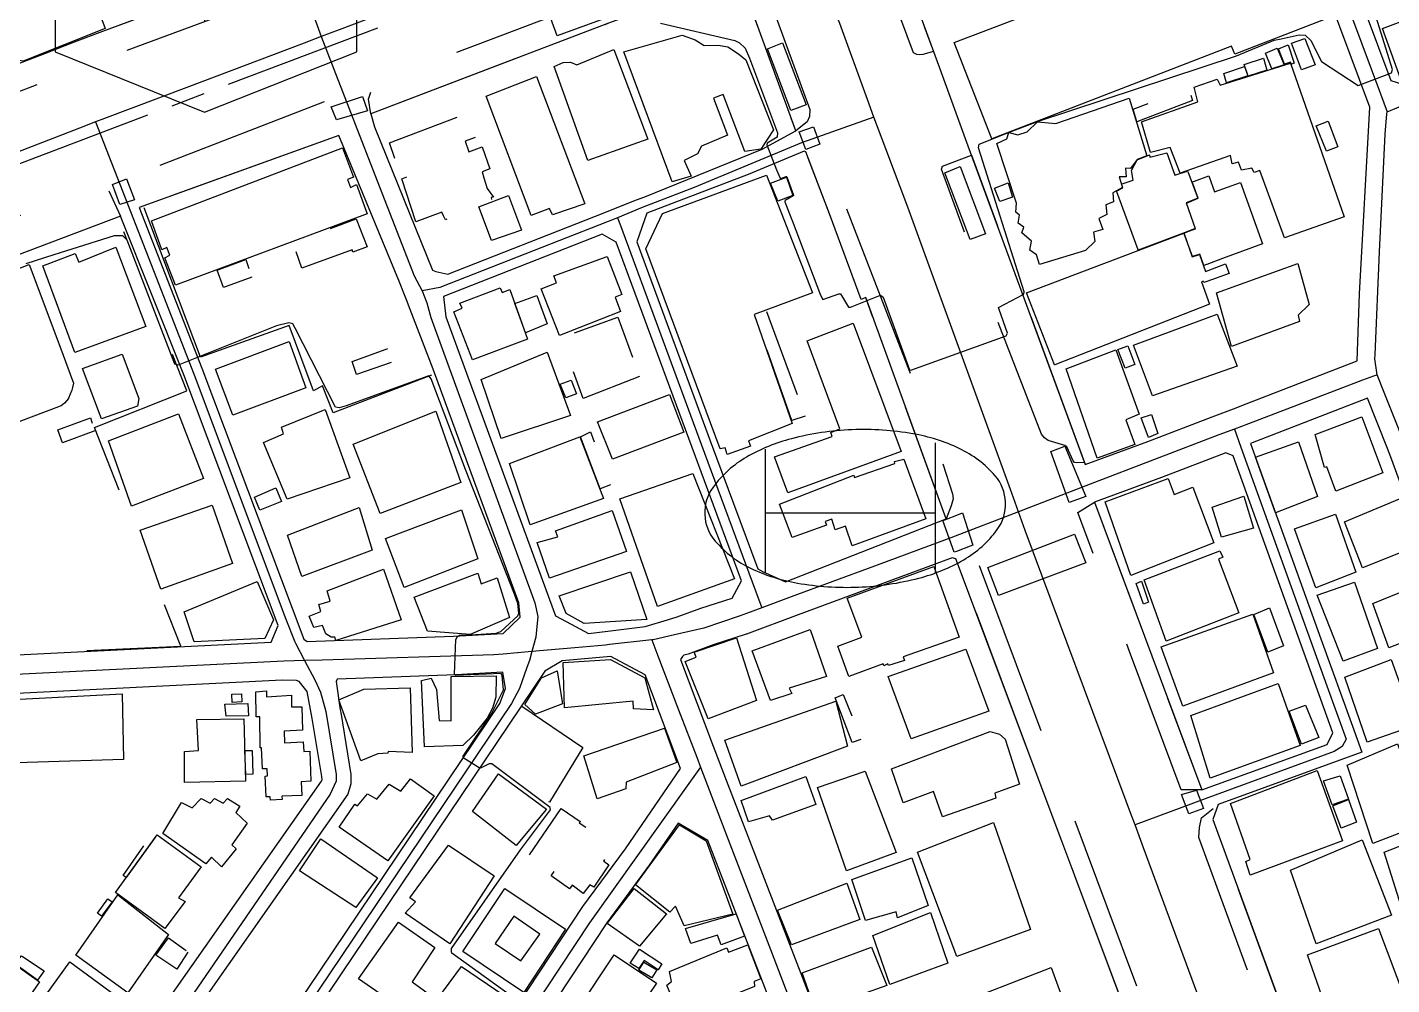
# Model space of a CAD drawing. Header units: millimetres. Extents: x 198785 to 203305, y 542885 to 545889.
# Drawn here: x 202841.5 to 203124.2, y 545087.1 to 545285.5 of the extents above; entities that cross this region are included whole.
import ezdxf

# ---------------------------------------------------------------- set-up
doc = ezdxf.new("R2010")
doc.units = ezdxf.units.MM
for name, pattern in [('FENCE_25K', [54.3, 28.7, -9.2, -16.4]), ('HIDDEN_BULD_25K', [28.8, 18.4, -10.4]), ('HIDDEN_EMD_25K', [50.97, 33.12, -5.36, 7.13, -5.36]), ('HIDDEN_IN_25K', [56.5, 36.5, -20])]:
    doc.linetypes.add(name, pattern=pattern)
for name, color, linetype in [('A0013114', 253, 'Continuous'), ('A0013117', 253, 'Continuous'), ('A0023214', 253, 'Continuous'), ('A0023217', 253, 'Continuous'), ('A0033324', 253, 'Continuous'), ('A0043325', 253, 'Continuous'), ('A0151224', 253, 'Continuous'), ('B0014111', 253, 'Continuous'), ('B0014112', 253, 'Continuous'), ('B0014113', 253, 'Continuous'), ('B0014114', 253, 'Continuous'), ('B0014116', 253, 'Continuous'), ('B0014118', 253, 'Continuous'), ('B0014511', 253, 'Continuous'), ('B0014611', 253, 'Continuous'), ('B0024120', 253, 'Continuous'), ('F0017111', 253, 'Continuous'), ('F0017114', 253, 'Continuous'), ('F0047224', 253, 'Continuous'), ('G0018117', 253, 'Continuous')]:
    doc.layers.add(name, color=color, linetype=linetype)

# ---------------------------------------------------------------- blocks, each defined once
blk = doc.blocks.new('B0014511')
at = {"layer": 'B0014511'}
blk.add_lwpolyline([(-31.17, -1.27, 0.169014), (-29, -6.77, 0.105159), (-21.57, -12.43, 0.067248), (-11.97, -15.47, 0.053397), (0.67, -16.3, 0.053397), (13.19, -14.44, 0.067248), (22.51, -10.63, 0.105159), (29.45, -4.38, 0.169014), (31.17, 1.27, 0.169014), (29, 6.77, 0.105159), (21.57, 12.43, 0.067248), (11.97, 15.47, 0.053397), (-0.67, 16.3, 0.053397), (-13.19, 14.44, 0.067248), (-22.51, 10.63, 0.105159), (-29.45, 4.38, 0.169014)], format="xyb", close=True, dxfattribs=at)
for points in [[(-18.64, 12.26), (-18.64, -13.46)], [(16.58, 13.62), (16.58, -13.46)], [(-18.64, -0.94), (16.58, -0.94)]]:
    blk.add_lwpolyline(points, dxfattribs=at)
blk = doc.blocks.new('B0014611')
at = {"layer": 'B0014611'}
blk.add_lwpolyline([(-30.95, -23.84), (0, -36.34), (31.55, -23.84), (31.55, 26.16), (-30.95, 25.41)], close=True, dxfattribs=at)
for points in [[(0, 15.91), (0, -17.6)], [(-20.65, 0), (19.64, 0)]]:
    blk.add_lwpolyline(points, dxfattribs=at)

msp = doc.modelspace()

# ---------------------------------------------------------------- linework, layer by layer
at = {"layer": 'A0013114'}
for points in [[(203094.83, 545335.6), (203019.45, 545307.18), (203030.5, 545277.11), (203036.43, 545260.97), (203060.71, 545194.92)], [(202781.63, 545254.55), (202818.92, 545270.05), (202845.11, 545280.08), (202851.31, 545282.46), (202857.18, 545284.71), (202892.94, 545297.97)], [(203000.77, 545264.02), (202991.49, 545289.45), (202990.74, 545290.39), (202984.92, 545292.13), (202979.7, 545292.85), (202961.97, 545286.33), (202912.66, 545267.59)], [(202906.08, 545263.07), (202864.68, 545248.17)], [(203031.88, 545183.69), (203015.26, 545229.48), (203014.27, 545229.08), (203007.72, 545246.88), (203002.82, 545259.72)], [(202860.79, 545246.33), (202836.91, 545237.32), (202830.5, 545234.8), (202791.77, 545219.88), (202791, 545222.54)], [(203062.66, 545187.11), (203084.86, 545127.51)], [(203088.26, 545028.24), (203082.2, 545046.69), (203058.58, 545109.68), (203055.9, 545116.84), (203033.94, 545175.4)], [(203087.15, 545121.34), (203116.6, 545041.01)]]:
    msp.add_lwpolyline(points, dxfattribs=at)
at = {"layer": 'A0013117'}
for points in [[(203100.44, 545337.75), (203124.07, 545274.45), (203126.68, 545273.63), (203141.47, 545279.46), (203165.63, 545288.13), (203169.61, 545289.55), (203210.89, 545304.36), (203212.03, 545305.9), (203187.94, 545369.69), (203186.72, 545370.38)], [(203060.71, 545194.92), (203073.7, 545199.71), (203087, 545204.78), (203091.45, 545206.48), (203094.07, 545207.49), (203117.08, 545216.39), (203117.57, 545230.28), (203119.72, 545268.95), (203094.83, 545335.6)], [(202912.66, 545267.59), (202913.45, 545264.9), (202925.49, 545235.18), (202926.14, 545234.9), (202928.63, 545234.37), (202959.23, 545246.39), (202967.72, 545249.72), (202969.44, 545250.4), (202993.79, 545260.25), (203000.77, 545264.02)], [(202864.68, 545248.17), (202877.7, 545214.86), (202898.8, 545158.75), (202899.52, 545158.22), (202929.81, 545159.32), (202940.14, 545159.88), (202943.62, 545163.26), (202943.35, 545166.24), (202925.63, 545214.66), (202920.86, 545227.04), (202920.09, 545229.06), (202918.52, 545233.01), (202906.08, 545263.07)], [(203002.82, 545259.72), (203002.51, 545259.86), (202990.89, 545255.03), (202969.88, 545246.98), (202967.8, 545241.04), (202983.03, 545199.82), (202992.86, 545173.29), (202993.87, 545172.76), (202998.62, 545170.6), (203031.88, 545183.69)], [(202791.77, 545219.88), (202790.72, 545218.82), (202805.55, 545181.14), (202814.85, 545156.79), (202818.63, 545154.41), (202892.03, 545158.09), (202893.47, 545161.53), (202873.96, 545213.46), (202860.79, 545246.33)], [(202957.79, 545159.87), (202961.8, 545160.37), (202969.56, 545161.34), (202974.18, 545162.73), (202976.15, 545163.32), (202981.09, 545165.15), (202987.54, 545167.22), (202989.5, 545170.83), (202979.28, 545198.43), (202963.55, 545241.01), (202960.66, 545242.65), (202927.72, 545229.72), (202928.23, 545225.5), (202950.97, 545163.53), (202954.2, 545161.82), (202957.79, 545159.87)], [(203116.6, 545041.01), (203122.16, 545040.78), (203172.66, 545059.89), (203174.35, 545061.35), (203152.16, 545120.8), (203150.98, 545123.96), (203149.01, 545129.27), (203127.32, 545187.61), (203124.04, 545196.45), (203123.38, 545198.22), (203119.25, 545208.66), (203094.98, 545199.28), (203109.57, 545158.8), (203116.11, 545140.68), (203118.05, 545135.28), (203088.24, 545124.48), (203087.15, 545121.34)], [(203084.86, 545127.51), (203110.85, 545136.93), (203112.03, 545139.34), (203091.36, 545196.68), (203089.84, 545197.3), (203076.51, 545192.22), (203062.66, 545187.11)], [(203033.94, 545175.4), (203033.14, 545175.55), (203001.26, 545163.74), (202990.56, 545159.78), (202990.48, 545159.75), (202983.65, 545157.56), (202978.44, 545155.65), (202977.57, 545155.39), (202977.26, 545155.13), (202976.87, 545154.51), (202983.64, 545136.58), (202986.64, 545128.62), (202989.61, 545120.96), (203007.07, 545075.84), (203008.4, 545072.22), (203011.38, 545064.14), (203031.04, 545010.76), (203032.59, 545007.12), (203032.87, 545007.05), (203087.93, 545027.84), (203088.26, 545028.24)], [(202887.69, 545004.76), (202890.88, 545005.78), (202893.62, 545009.06), (202898.84, 545016.69), (202900.68, 545019.37), (202902.57, 545022.18), (202925.09, 545055.65), (202927.82, 545059.71), (202931.67, 545065.53), (202956.64, 545103.34), (202965.43, 545115.28), (202976.85, 545131.92), (202969.51, 545151.34), (202962.43, 545155.13), (202952.34, 545154.23), (202948.77, 545152.09), (202881.69, 545052.42), (202861.03, 545023.1), (202875.64, 545013.21), (202887.69, 545004.76)], [(202836.85, 545038.95), (202842.4, 545039.82), (202852.05, 545054.38), (202851.62, 545056.88), (202902.48, 545129.27), (202902.58, 545129.59), (202902.57, 545130.29), (202900.56, 545142.27), (202899.51, 545147.9), (202897.87, 545149.97), (202897.3, 545150.18), (202894.35, 545150.2), (202821.42, 545146.54), (202821.36, 545146.42), (202822.23, 545141.54), (202825.75, 545126.63), (202825.22, 545124.82), (202817.93, 545114.11), (202799.75, 545087.44), (202790.98, 545074.05), (202792.29, 545068.72), (202835.87, 545039.61), (202836.85, 545038.95)], [(202857.74, 545025.37), (202878.4, 545054.69), (202939.45, 545145.41), (202940.61, 545148.52), (202940.04, 545151.86), (202930.33, 545151.33), (202905.72, 545150.44), (202905.5, 545149.95), (202906.33, 545144.08), (202906.45, 545143.54), (202908.57, 545130.7), (202908.58, 545128.72), (202907.95, 545126.63), (202846.19, 545038.55), (202847.93, 545032.26), (202857.74, 545025.37)], [(202964.93, 545037.17), (202970.09, 545037.84), (202988.59, 545062.63), (202998.99, 545066.47), (203001.02, 545069.1), (202999.58, 545073.01), (202982.55, 545117.03), (202976.35, 545120.59), (202970.39, 545111.9), (202961.6, 545099.97), (202935.78, 545060.87), (202934.94, 545057.33), (202964.93, 545037.17)]]:
    msp.add_lwpolyline(points, dxfattribs=at)
at = {"layer": 'A0023214'}
for points in [[(202996.92, 545318.28), (202976.71, 545310.9), (202921.12, 545290.61), (202906.14, 545284.98), (202902.42, 545283.58), (202898.87, 545282.24), (202874.56, 545273.05), (202857.49, 545266.61), (202855.67, 545265.92), (202852.3, 545264.61), (202818.92, 545251.69)], [(203157.39, 544890.48), (203156.02, 544894.17), (203125.83, 544975.88), (203111, 545014.36), (203105.28, 545027.98), (203104.11, 545030.77), (203102.65, 545034.72), (203091.1, 545065.99), (203072.81, 545115.49), (203071.04, 545120.27), (203070.34, 545122.16), (203069.23, 545125.18), (203048.3, 545181.26), (203046.89, 545185.14), (203045.5, 545188.97), (203024, 545248.21), (203019.43, 545260.34), (203016.95, 545266.91), (203015.61, 545270.56), (203009.85, 545286.29), (203004.11, 545300.49), (202996.92, 545318.28)]]:
    msp.add_lwpolyline(points, dxfattribs=at)
at = {"layer": 'A0023217'}
for points in [[(203070.8, 545405.69), (203071.49, 545403.93), (203072.23, 545402.04), (203085.49, 545367.68), (203091.47, 545352.17), (203097.59, 545336.66), (203098.67, 545333.91), (203121.9, 545271.7), (203123.28, 545268)], [(202878.64, 545348.82), (202879.56, 545346.32), (202888.96, 545320.62), (202897.05, 545298.36), (202902.42, 545283.58), (202909.47, 545265.4), (202913.55, 545254.9), (202921.69, 545234), (202923.34, 545230.9)], [(203123.28, 545268), (203127.31, 545269.65), (203133, 545271.99), (203136.4, 545273.7), (203166.73, 545284.8), (203168.6, 545285.48)], [(202855.67, 545265.92), (202862.91, 545247.33), (202876.09, 545213.46), (202895.11, 545162.87), (202896.95, 545158.18), (202897.07, 545157.88), (202898.97, 545154.27)], [(203016.95, 545266.91), (203001.95, 545261.54), (202979.67, 545252.27), (202968.94, 545248.18), (202963.83, 545246.04)], [(203121.23, 545213.51), (203120.75, 545216.84), (203120.78, 545217.62), (203120.78, 545217.68), (203121.73, 545238.98), (203122.86, 545263.38), (203123.24, 545267.56), (203123.28, 545268)], [(202963.83, 545246.04), (202959.95, 545244.52), (202946.53, 545239.25), (202926.97, 545231.57), (202923.34, 545230.9)], [(202963.83, 545246.04), (202964.43, 545244.42), (202981.15, 545199.13), (202992.42, 545168.71), (202993.72, 545165.22)], [(202923.34, 545230.9), (202924.29, 545228.38), (202925.14, 545225.37), (202946.66, 545166.24), (202947.3, 545163.4), (202946.95, 545159.88), (202946.88, 545159.17), (202946.07, 545156.16)], [(203121.23, 545213.51), (203118.21, 545212.36), (203108.07, 545208.5), (203094.53, 545203.35), (203091.63, 545202.25)], [(203128.78, 545194.57), (203127.26, 545198.38), (203125.31, 545203.26), (203122.69, 545209.84), (203121.23, 545213.51)], [(203091.63, 545202.25), (203088.42, 545201.03), (203061.72, 545190.87), (203046.89, 545185.14), (203032.86, 545179.73), (203017.04, 545173.86), (202999.82, 545167.48), (202993.72, 545165.22)], [(203091.63, 545202.25), (203092.98, 545198.51), (203110.8, 545149.07), (203114.79, 545138), (203113.98, 545136.49), (203112.33, 545135.44), (203085.57, 545125.61), (203071.04, 545120.27)], [(202993.72, 545165.22), (202990.56, 545164.05), (202989, 545163.51), (202981.7, 545160.98), (202975.62, 545159.61), (202971.22, 545158.61), (202970.92, 545158.58)], [(202970.92, 545158.58), (202962.13, 545157.6), (202961.31, 545157.51), (202954.97, 545156.95), (202946.07, 545156.16)], [(202970.92, 545158.58), (202972.18, 545155.3), (202976.48, 545144.08), (202980.24, 545134.25), (202981.01, 545132.23)], [(202946.07, 545156.16), (202945.57, 545154.31), (202945.04, 545152.82), (202943.49, 545148.52), (202941.86, 545145.41), (202880.81, 545054.69), (202859.41, 545024.22), (202857.59, 545021.63)], [(202946.07, 545156.16), (202940.09, 545155.63), (202938.19, 545155.46), (202902.58, 545154.38), (202898.97, 545154.27)], [(202898.97, 545154.27), (202894.66, 545154.14), (202823.82, 545150.66), (202819.1, 545150.16), (202818.41, 545150.09), (202818.31, 545150.07), (202813.94, 545148.95)], [(202898.97, 545154.27), (202901.06, 545150.3), (202902.26, 545147.71), (202903.34, 545143.77), (202905.54, 545130.7), (202905.53, 545129.27), (202904.29, 545126.63), (202843.53, 545038.05), (202841.17, 545036.34), (202839.12, 545033.21)], [(202981.01, 545132.23), (202978.23, 545128.33), (202958.01, 545099.97), (202933.72, 545063.2), (202932.18, 545060.87), (202930.76, 545057.73)], [(202981.01, 545132.23), (202986.08, 545119), (202995.85, 545093.5), (203004.61, 545070.62), (203005.95, 545067.14)]]:
    msp.add_lwpolyline(points, dxfattribs=at)
at = {"layer": 'A0033324', "linetype": 'HIDDEN_IN_25K', "flags": 128}
for points in [[(203027.08, 545279.83), (203026.4, 545279.8), (203025.84, 545279.88), (203025.11, 545280.19), (203020.99, 545291.39), (203019.07, 545296.61), (203014.93, 545308.08), (203015.01, 545309.83), (203015.37, 545311.15), (203016.48, 545312.47), (203090.62, 545340.43), (203091.42, 545340.29), (203092.12, 545339.94), (203094.83, 545335.6), (203019.45, 545307.18), (203029.26, 545280.49), (203027.08, 545279.83)], [(202993.72, 545294.62), (202995.45, 545290.94), (203003.65, 545268.43), (203003.62, 545266.99), (203003.12, 545265.91), (203000.77, 545264.02), (202991.49, 545289.45), (202990.74, 545290.39), (202984.92, 545292.13), (202979.7, 545292.85), (202961.97, 545286.33), (202912.66, 545267.59), (202912.22, 545270.6), (202912.83, 545272.45), (202914, 545273.79), (202915.37, 545274.57), (202934.39, 545281.79), (202967.63, 545294.41), (202979.77, 545299.06), (202984.93, 545300.07), (202987.43, 545299.96), (202989.84, 545298.96), (202992.16, 545297.05), (202993.72, 545294.62)], [(202820.96, 545264.94), (202787.9, 545251.2), (202786.9, 545251.27), (202781.11, 545253.21), (202779.08, 545254.52), (202781.63, 545254.55), (202818.92, 545270.05), (202845.11, 545280.08), (202851.31, 545282.46), (202857.18, 545284.71), (202892.94, 545297.97), (202892.81, 545292.06), (202859.12, 545279.56), (202838.42, 545271.63), (202820.96, 545264.94)], [(202906.08, 545263.07), (202864.68, 545248.17), (202863.69, 545253.62), (202863.64, 545254.13), (202863.83, 545254.94), (202903.2, 545270.14), (202904.01, 545270.01), (202906.08, 545263.07)], [(203011.29, 545247.9), (203022.86, 545217.93), (203029.09, 545201.8), (203033.24, 545188.82), (203033.34, 545187.79), (203032.98, 545186.35), (203031.88, 545183.69), (203015.26, 545229.48), (203014.27, 545229.08), (203007.72, 545246.88), (203003, 545259.24), (203004.8, 545259.79), (203005.74, 545259.93), (203006.17, 545259.85), (203006.39, 545259.75), (203006.75, 545259.51), (203007.1, 545258.99), (203011.29, 545247.9)], [(203060.56, 545195.34), (203059.05, 545195.23), (203058.51, 545195.34), (203058.26, 545195.68), (203056.91, 545198.6), (203056.47, 545198.87), (203053.04, 545199.91), (203052.28, 545200.42), (203051.69, 545201.23), (203039.79, 545231.87), (203030.96, 545256.12), (203031.17, 545256.71), (203037.16, 545258.98), (203060.56, 545195.34)], [(202860.79, 545246.33), (202836.91, 545237.32), (202837.29, 545244.48), (202837.44, 545245), (202837.63, 545245.36), (202838.04, 545245.8), (202856.21, 545252.67), (202856.88, 545252.78), (202857.42, 545252.76), (202858.1, 545252.3), (202860.79, 545246.33)], [(203084.86, 545127.51), (203080.61, 545127.49), (203069.92, 545156.16), (203059.18, 545185), (203062.66, 545187.11), (203084.86, 545127.51)], [(203091.68, 545029.7), (203087.93, 545027.84), (203088.26, 545028.24), (203082.2, 545046.69), (203058.58, 545109.68), (203055.9, 545116.84), (203033.94, 545175.4), (203033.14, 545175.55), (203036.16, 545176.19), (203037.2, 545176.22), (203037.96, 545176.06), (203065.23, 545103.33), (203085.94, 545048.09), (203091.89, 545030), (203091.68, 545029.7)], [(203116.6, 545041.01), (203112.81, 545040.92), (203112.27, 545041.21), (203097.55, 545081.35), (203084.26, 545117.6), (203084.42, 545119.7), (203084.82, 545121.7), (203088.24, 545124.48), (203087.15, 545121.34), (203116.6, 545041.01)]]:
    msp.add_lwpolyline(points, dxfattribs=at)
at = {"layer": 'A0043325'}
for points in [[(202911.97, 545268.21), (202905.57, 545266.33), (202904.49, 545268.99), (202910.96, 545271.14), (202911.97, 545268.21)], [(203005.75, 545261.25), (203002.83, 545260.18), (203001.46, 545263.86), (203004.44, 545264.88), (203005.75, 545261.25)], [(202863.73, 545249.78), (202860.65, 545248.78), (202859.15, 545252.92), (202862.07, 545254.09), (202863.73, 545249.78)], [(203060.85, 545188.29), (203057.43, 545187.02), (203053.57, 545197.61), (203056.48, 545198.71), (203060.85, 545188.29)], [(203034.02, 545176.92), (203033.58, 545176.75), (203031.24, 545183.28), (203031.62, 545183.42), (203034.47, 545184.54), (203035.31, 545184.87), (203037.44, 545178.21), (203036.87, 545177.99), (203034.02, 545176.92)], [(203060.83, 545174.53), (203042.74, 545167.77), (203040.56, 545173.58), (203058.49, 545180.45), (203060.83, 545174.53)], [(203085.25, 545123.66), (203082.2, 545122.56), (203080.7, 545126.55), (203083.79, 545127.45), (203085.25, 545123.66)]]:
    msp.add_lwpolyline(points, dxfattribs=at)
at = {"layer": 'A0151224'}
for points in [[(202964.74, 545288.6), (202951.29, 545283.73), (202949.96, 545287.29), (202963.33, 545292.26), (202964.74, 545288.6)], [(203002.87, 545269.4), (202999.69, 545268.26), (202994.87, 545281.01), (202997.98, 545282.26), (203002.87, 545269.4)], [(203040.09, 545242.68), (203036.85, 545241.5), (203031.63, 545255.37), (203034.83, 545256.66), (203040.09, 545242.68)]]:
    msp.add_lwpolyline(points, dxfattribs=at)
at = {"layer": 'B0014111'}
for points in [[(203110.63, 545287.28), (203091.7, 545279.95), (203091.07, 545281.58), (203041.38, 545262.42), (203033.58, 545282.38), (203101.4, 545308.18), (203102.65, 545307.9), (203110.63, 545287.28)], [(202840.32, 545300.22), (202842.41, 545293), (202852.73, 545296.34), (202853.6, 545296.33), (202857.63, 545285.26), (202840.62, 545278.51), (202839.87, 545278.63), (202832.7, 545297.42), (202840.32, 545300.22)], [(203136.34, 545278.2), (203126.09, 545274.91), (203122.35, 545285.28), (203132.63, 545289.14), (203136.34, 545278.2)], [(202979.88, 545282.91), (202981.75, 545281.69), (202984.68, 545281.78), (202986.7, 545281.43), (202988.9, 545280.03), (202990.43, 545278.78), (202996.1, 545264.23), (202993.49, 545260.25), (202990.16, 545259.73), (202985.72, 545271.58), (202983.69, 545270.82), (202986.6, 545263.13), (202981.19, 545260.9), (202980.36, 545259.25), (202977.63, 545257.89), (202979.1, 545254.62), (202975.14, 545253.5), (202965.09, 545280.43), (202977.19, 545283.88), (202979.88, 545282.91)], [(202963.06, 545280.89), (202970.08, 545262.31), (202957.69, 545257.9), (202950.67, 545277.4), (202952.55, 545278.23), (202954.08, 545278.26), (202955.39, 545277.69), (202963.06, 545280.89)], [(203103.25, 545278.08), (203114.39, 545246.23), (203102.02, 545241.87), (203096.93, 545255.8), (203095.72, 545255.39), (203095.24, 545256.34), (203093.08, 545255.91), (203092.52, 545257.53), (203091.16, 545257.22), (203090.85, 545258.9), (203080.43, 545255.27), (203078.33, 545260.58), (203074.25, 545259.54), (203072.39, 545265.91), (203084.05, 545270.03), (203083.33, 545273.09), (203088.07, 545274.74), (203088.72, 545273.48), (203103.25, 545278.08)], [(202957.06, 545248.95), (202950.33, 545246.63), (202949.71, 545247.98), (202945.91, 545246.48), (202936.56, 545271.26), (202947.04, 545275.28), (202957.06, 545248.95)], [(203069.84, 545270.78), (203073.46, 545258.85), (203071.49, 545258.1), (203070.12, 545256.26), (203069.05, 545256.33), (203069.23, 545254.52), (203067.78, 545254.5), (203068.44, 545252.31), (203066.43, 545251.17), (203066.6, 545249.32), (203065.02, 545248.7), (203065.17, 545246.68), (203063.54, 545245.89), (203064.34, 545243.59), (203062.42, 545243.08), (203062.73, 545241.13), (203060.81, 545239.25), (203051.22, 545236.32), (203050.61, 545238.34), (203049.22, 545239.29), (203049.56, 545241.19), (203047.62, 545242.91), (203048.02, 545244.07), (203046.81, 545244.92), (203047.12, 545246.59), (203046.34, 545247.18), (203046.51, 545249.07), (203042.4, 545261.42), (203044.51, 545262.42), (203044.88, 545263.69), (203046.73, 545263.23), (203048.67, 545263.87), (203050.85, 545265.89), (203054.65, 545265.58), (203069.84, 545270.78)], [(202907.85, 545253.99), (202908.46, 545252.28), (202909.73, 545252.9), (202911.92, 545246.88), (202872.19, 545232.09), (202870.02, 545237.76), (202871.06, 545238.27), (202870.44, 545239.87), (202869.41, 545239.37), (202867.21, 545245.42), (202906.82, 545260.54), (202909.07, 545254.44), (202907.85, 545253.99)], [(203077.66, 545259.46), (203079.3, 545254.89), (203080.36, 545255.22), (203081.95, 545255.72), (203082.07, 545255.39), (203084.05, 545250.09), (203081.62, 545249.14), (203083.5, 545243.8), (203081.98, 545243.22), (203071.71, 545239.33), (203071.7, 545239.36), (203067.29, 545251.38), (203067.23, 545251.53), (203068.49, 545252.26), (203068.25, 545253.04), (203068.38, 545253.09), (203070.66, 545253.84), (203070.29, 545255.86), (203070.36, 545255.99), (203071.49, 545258.05), (203074.04, 545259.04), (203074.1, 545258.62), (203074.11, 545258.59), (203077.66, 545259.46)], [(203086.32, 545254.71), (203087.53, 545251.4), (203092.89, 545253.35), (203097.45, 545240.65), (203089.18, 545237.58), (203085.94, 545236.38), (203085.86, 545236.36), (203085.31, 545236.15), (203084.45, 545238.47), (203082.93, 545238.02), (203081.26, 545242.72), (203081.2, 545242.87), (203082, 545243.17), (203083.58, 545243.76), (203081.7, 545249.08), (203084.15, 545250.06), (203082.88, 545253.46), (203083.37, 545253.64), (203086.32, 545254.71)], [(202943.88, 545243.43), (202937.73, 545241.31), (202935.07, 545248.33), (202941.23, 545250.67), (202943.88, 545243.43)], [(203081.23, 545242.71), (203082.88, 545237.94), (203084.43, 545238.43), (203085.67, 545234.92), (203086.23, 545235.13), (203089.82, 545236.46), (203090.55, 545234.48), (203085.9, 545232.82), (203085.28, 545232.59), (203085.18, 545232.9), (203084.8, 545232.77), (203086.48, 545228.13), (203054.44, 545215.56), (203054.38, 545215.53), (203048.54, 545230.49), (203081.18, 545242.86), (203081.23, 545242.71)], [(202859.88, 545239.95), (202866.06, 545223.53), (202851.33, 545218.12), (202844.74, 545236.04), (202851.4, 545238.61), (202852.21, 545236.85), (202859.88, 545239.95)], [(202964.45, 545226.58), (202951.79, 545221.62), (202948.01, 545231.29), (202951.18, 545232.53), (202950.61, 545233.99), (202961.63, 545238), (202964.72, 545230.11), (202963.29, 545229.55), (202964.45, 545226.58)], [(202830.54, 545232.02), (202841.92, 545236.37), (202848.43, 545218.89), (202850.88, 545212.31), (202851.08, 545211.78), (202850.86, 545210.87), (202850.72, 545210.3), (202850.06, 545208.64), (202850.05, 545208.62), (202849.22, 545207.62), (202848.55, 545207.08)], [(203105.15, 545224.52), (203091.04, 545219.37), (203087.93, 545230.47), (203104.75, 545236.59), (203107.16, 545228.09), (203104.84, 545225.83), (203105.15, 545224.52)], [(202939.51, 545231.51), (202939.89, 545230.52), (202941.49, 545231.16), (202945.13, 545220.85), (202933.73, 545216.6), (202929.9, 545226.55), (202931.61, 545227.28), (202931.13, 545228.35), (202939.51, 545231.51)], [(202949.25, 545224.05), (202944.71, 545222.22), (202942.53, 545228.24), (202947.12, 545229.91), (202949.25, 545224.05)], [(203092.18, 545215.3), (203074.65, 545209.17), (203070.75, 545219.64), (203088.06, 545226.04), (203092.18, 545215.3)], [(203022.62, 545197.63), (202999.12, 545189.07), (202996.36, 545196.51), (203008.28, 545200.71), (203008.01, 545201.57), (203009.88, 545202.3), (203003.1, 545220.52), (203012.65, 545224.21), (203022.62, 545197.63)], [(202899.25, 545210.81), (202884.12, 545205.1), (202880.48, 545214.66), (202895.77, 545220.41), (202899.25, 545210.81)], [(202864.34, 545206.99), (202856.87, 545204.39), (202852.94, 545214.83), (202861.14, 545217.8), (202864.61, 545208.6), (202864.34, 545206.99)], [(202954.04, 545205.06), (202939.73, 545200.3), (202935.58, 545212.53), (202949.23, 545218.18), (202954.04, 545205.06)], [(203071.03, 545199.09), (203063.22, 545196.22), (203056.81, 545214.72), (203067.1, 545218.7), (203071.91, 545205.37), (203069.11, 545204.19), (203071.03, 545199.09)], [(202977.54, 545201.59), (202962.79, 545196), (202959.63, 545203.76), (202974.57, 545209.43), (202977.54, 545201.59)], [(202848.55, 545207.08), (202807.12, 545191.49)], [(202908.34, 545192.18), (202895.35, 545187.76), (202890.47, 545199.5), (202894.62, 545201.26), (202894.17, 545202.66), (202903.23, 545206.31), (202908.34, 545192.18)], [(202931.31, 545191.16), (202914.62, 545184.78), (202909, 545199.15), (202926.19, 545205.99), (202931.31, 545191.16)], [(203118.07, 545204.79), (203122.41, 545193.21), (203112.66, 545189.42), (203110.76, 545194.42), (203110.28, 545194.27), (203108.4, 545201.11), (203118.07, 545204.79)], [(202960.9, 545187.9), (202945.71, 545182.44), (202941.41, 545195.11), (202956.01, 545200.64), (202960.9, 545187.9)], [(203108.86, 545188.27), (203100.16, 545184.93), (203096.04, 545196.41), (203104.94, 545199.63), (203108.86, 545188.27)], [(203023.11, 545196.05), (203027.73, 545183.64), (203012.46, 545178.08), (203011.08, 545182.12), (203008.94, 545181.35), (203008.23, 545183.62), (203006.83, 545183.09), (203007.14, 545182.34), (203000.02, 545179.79), (202997.37, 545186.69), (203012.75, 545192.67), (203012.9, 545192.24), (203021.28, 545195.15), (203021.18, 545195.53), (203023.11, 545196.05)], [(202988.03, 545171.21), (202972.08, 545165.49), (202964.3, 545187.79), (202979.4, 545193.04), (202988.03, 545171.21)], [(203077.94, 545191.98), (203079.17, 545188.72), (203083.05, 545190.24), (203087.39, 545178.7), (203070.15, 545171.91), (203064.89, 545187.15), (203077.94, 545191.98)], [(202884.06, 545174.42), (202869.19, 545169.1), (202864.92, 545181.28), (202879.83, 545186.5), (202884.06, 545174.42)], [(203095.59, 545181.7), (203088.96, 545179.88), (203087.01, 545186.05), (203093.62, 545188.32), (203095.59, 545181.7)], [(203125.82, 545187.79), (203127.04, 545184.71), (203127.64, 545184.95), (203130.11, 545178.3), (203118.18, 545173.51), (203114.48, 545183.06), (203125.82, 545187.79)], [(202912.97, 545177.14), (202898.39, 545171.7), (202895.43, 545180.3), (202910.28, 545186), (202912.97, 545177.14)], [(202934.85, 545175.37), (202919.6, 545169.4), (202915.74, 545179.59), (202931.48, 545185.5), (202934.85, 545175.37)], [(203092.56, 545164.17), (203077.5, 545158.32), (203072.93, 545171), (203088.63, 545177.05), (203089.21, 545175.68), (203088.35, 545175.32), (203092.56, 545164.17)], [(202918.96, 545162.7), (202905.43, 545158.45), (202905.22, 545159.12), (202904.49, 545159.12), (202903.38, 545159.81), (202902.67, 545161.59), (202900.86, 545161.12), (202899.92, 545163.5), (202902.36, 545164.46), (202901.94, 545165.88), (202904.28, 545166.58), (202903.61, 545168.73), (202915.29, 545173.24), (202918.96, 545162.7)], [(202934.87, 545172.43), (202935.58, 545170.18), (202938.86, 545171.43), (202941.44, 545163.24), (202933.28, 545159.69), (202924.45, 545160.37), (202921.68, 545167.42), (202934.87, 545172.43)], [(202969.89, 545162.78), (202956.93, 545161.98), (202953.14, 545164.01), (202951.75, 545167.69), (202966.52, 545172.67), (202969.89, 545162.78)], [(202890.7, 545158.87), (202876.08, 545158.17), (202874.01, 545164.38), (202889.11, 545170.67), (202892.52, 545162.76), (202890.7, 545158.87)], [(203134.64, 545161.18), (203123.64, 545156.91), (203120.29, 545166.1), (203131.54, 545170.64), (203134.64, 545161.18)], [(203099.72, 545151.78), (203080.92, 545144.84), (203076.43, 545157.17), (203095.47, 545163.92), (203099.72, 545151.78)], [(203101.79, 545157.37), (203098.57, 545156.05), (203095.63, 545163.86), (203098.93, 545165.19), (203101.79, 545157.37)], [(202992.64, 545146.04), (202982.57, 545142.25), (202977.86, 545154.1), (202980.1, 545154.98), (202979.71, 545156.02), (202988.45, 545159.02), (202992.64, 545146.04)], [(203040.73, 545143.79), (203024.64, 545138.07), (203019.89, 545150.99), (203036, 545156.62), (203040.73, 545143.79)], [(202969.45, 545150.73), (202971.27, 545144.05), (202967.11, 545144.26), (202967.03, 545145.9), (202952.83, 545144.47), (202952.52, 545153.91), (202962.35, 545154.53), (202969.45, 545150.73)], [(202936.8, 545142.39), (202935.45, 545140.63), (202934, 545138.81), (202931.77, 545136.67), (202923.81, 545136.41), (202923.19, 545150.19), (202925.2, 545150.67), (202926.31, 545148.32), (202926.85, 545141.88), (202929.31, 545141.8), (202929.34, 545151.01), (202938.66, 545151.13), (202938.58, 545146.72), (202937.9, 545144.46), (202936.8, 545142.39)], [(202952.38, 545145.36), (202946.8, 545143.18), (202944.61, 545145.17), (202948.03, 545150.74), (202951.3, 545152.19), (202952.38, 545145.36)], [(202861.43, 545133.81), (202825.89, 545132.68), (202825.34, 545145.51), (202861.18, 545147.39), (202861.43, 545133.81)], [(203105.25, 545136.68), (203086.64, 545129.93), (203082.62, 545142.92), (203100.69, 545149.57), (203105.25, 545136.68)], [(203011.45, 545136.53), (202989.43, 545128.26), (202986.08, 545137.83), (203009.02, 545145.88), (203011.45, 545136.53)], [(203109.14, 545138.34), (203105.51, 545136.99), (203102.97, 545143.8), (203106.36, 545145.05), (203109.14, 545138.34)], [(202886.74, 545129.27), (202874.05, 545129.06), (202874.07, 545135.44), (202877.01, 545135.67), (202876.67, 545142.11), (202886.38, 545142.22), (202886.74, 545129.27)], [(202965.56, 545127.73), (202959.57, 545125.61), (202956.81, 545134.53), (202973.53, 545140.29), (202976.08, 545133.18), (202965.59, 545129.07), (202965.56, 545127.73)], [(203047.09, 545128.69), (203041.99, 545126.85), (203042.21, 545125.76), (203031.14, 545121.88), (203029.31, 545127.17), (203023.03, 545124.84), (203020.61, 545131.87), (203041, 545139.62), (203042.94, 545139.01), (203044.16, 545138), (203047.09, 545128.69)], [(202949.1, 545123.52), (202942.83, 545115.95), (202933.77, 545123.04), (202939.17, 545130.8), (202949.1, 545123.52)], [(203004.88, 545124.5), (202995.89, 545121.22), (202995.33, 545122.15), (202990.98, 545120.87), (202989.43, 545125.3), (203002.85, 545130.24), (203004.88, 545124.5)], [(203114.06, 545116.92), (203094.89, 545109.8), (203094.03, 545112.64), (203094.87, 545113.06), (203090.83, 545124.7), (203108.81, 545131.49), (203114.06, 545116.92)], [(202982.2, 545116.97), (202987.69, 545101.75), (202977.61, 545099.3), (202975.8, 545103.38), (202974.63, 545102.15), (202967.53, 545107.8), (202976.67, 545120.29), (202982.2, 545116.97)], [(203049.38, 545098.58), (203034.15, 545092.96), (203025.99, 545114.57), (203041.74, 545120.72), (203049.38, 545098.58)], [(202938.22, 545109.72), (202929.06, 545095.57), (202919.83, 545101.95), (202921.93, 545104.31), (202920.78, 545105.13), (202928.77, 545116.07), (202938.22, 545109.72)], [(203124.19, 545101.56), (203108.6, 545095.61), (203103.24, 545110.85), (203118.08, 545117.17), (203124.19, 545101.56)], [(202973.95, 545101.85), (202968.39, 545095.12), (202961.69, 545099.8), (202967.24, 545107.04), (202973.95, 545101.85)], [(202988.38, 545101.8), (202990.12, 545097.2), (202985.31, 545095.37), (202984.51, 545097.4), (202978.98, 545095.67), (202977.87, 545098.75), (202988.38, 545101.8)], [(203127.12, 545083.91), (203112.15, 545077.91), (203106.8, 545093.31), (203121.52, 545098.79), (203127.12, 545083.91)], [(202830.65, 545097.2), (202844.03, 545087.7), (202832.27, 545070.84), (202815.76, 545082.59), (202819.28, 545089.23), (202816.44, 545091.31), (202815.87, 545094.16), (202818.81, 545095.4), (202822.52, 545092.7), (202824.96, 545096.16), (202827.76, 545097.04), (202830.65, 545097.2)], [(202971.92, 545087.42), (202963.91, 545075.68), (202955.31, 545081.59), (202963.13, 545093.34), (202971.92, 545087.42)], [(202990.83, 545095.36), (202993.51, 545088.35), (202992.15, 545087.78), (202992.16, 545086.75), (202983.08, 545083.1), (202983.36, 545081.36), (202978.03, 545079.2), (202977.31, 545081.11), (202976.57, 545080.84), (202974.06, 545087.06), (202975, 545087.8), (202974.56, 545089.87), (202986.47, 545094.78), (202986.82, 545093.89), (202990.83, 545095.36)], [(203063.98, 545062.46), (203025.85, 545048.13), (203022.25, 545058.94), (203018.61, 545057.81), (203014.85, 545068.5), (203016.66, 545069.28), (203014.52, 545074.59), (203033.12, 545081.01), (203032.31, 545082.44), (203053.69, 545090.67), (203063.98, 545062.46)]]:
    msp.add_lwpolyline(points, dxfattribs=at)
at = {"layer": 'B0014112'}
for points in [[(203129.03, 545140.82), (203119.14, 545137.41), (203114.54, 545150.84), (203124.15, 545154.48), (203129.03, 545140.82)], [(203131.44, 545120.7), (203120.34, 545116.36), (203114.98, 545132.6), (203125.42, 545137.07), (203131.44, 545120.7)], [(202880.32, 545125.74), (202882.06, 545124.72), (202882.97, 545125.7), (202885.53, 545124.09), (202884.7, 545122.78), (202887.07, 545120.57), (202883.9, 545116.08), (202884.76, 545115.26), (202881.72, 545111.53), (202879.66, 545113.58), (202878.47, 545112.21), (202869.58, 545118.44), (202873.45, 545124.91), (202875.66, 545123.76), (202877.55, 545125.68), (202879.39, 545124.72), (202880.32, 545125.74)], [(202874.21, 545104.39), (202870.02, 545098.81), (202859.75, 545106.26), (202868.42, 545118.18), (202877.51, 545111.54), (202872.87, 545105.12), (202874.21, 545104.39)], [(202914.07, 545109.29), (202909.59, 545103.16), (202897.9, 545110.72), (202902.3, 545117.37), (202914.07, 545109.29)], [(203136.75, 545107.53), (203126.11, 545103.64), (203122.69, 545114.56), (203132.4, 545118.4), (203136.75, 545107.53)], [(202870.77, 545097.54), (202862.31, 545085.44), (202851.56, 545093.27), (202860.3, 545105.75), (202870.77, 545097.54)], [(202953.05, 545098.61), (202944.43, 545085.55), (202931.73, 545094.01), (202940.43, 545107.08), (202953.05, 545098.61)], [(202921.25, 545087.76), (202926.4, 545083.99), (202931.46, 545090.92), (202940.31, 545084.88), (202932.18, 545073.11), (202910.15, 545088.32), (202918.4, 545100.12), (202925.96, 545094.84), (202921.25, 545087.76)], [(202943.76, 545092.05), (202947.68, 545097.58), (202942.35, 545101.33), (202938.47, 545095.64), (202943.76, 545092.05)], [(202852.2, 545072.9), (202851.43, 545072.88), (202841.62, 545079.77), (202850.31, 545091.86), (202859.99, 545084.74), (202853.55, 545075.41), (202853.91, 545074.91), (202853.85, 545074.28), (202853.38, 545073.3), (202852.2, 545072.9)]]:
    msp.add_lwpolyline(points, dxfattribs=at)
at = {"layer": 'B0014113'}
for points in [[(202991.38, 545198.72), (202986.52, 545197.01), (202986.11, 545198.4), (202985.1, 545198.14), (202969.67, 545239.57), (202973.11, 545246.89), (202994.65, 545254.86), (203004.22, 545230.47), (202992.11, 545226), (202999.97, 545203.39), (202990.97, 545199.83), (202991.38, 545198.72)], [(202878, 545191.98), (202863.1, 545186.25), (202858.3, 545199.85), (202872.82, 545205.4), (202878, 545191.98)], [(202965.68, 545176.92), (202949.7, 545171.34), (202947.16, 545178.77), (202951.45, 545179.95), (202950.96, 545181.18), (202962.67, 545185.37), (202965.68, 545176.92)], [(203116.79, 545172.64), (203108.48, 545169.39), (203104.07, 545181.58), (203112.59, 545184.63), (203116.79, 545172.64)], [(203023.27, 545154.32), (203019.93, 545153.27), (203019.82, 545153.6), (203019.02, 545153.22), (203018.89, 545153.61), (203011.77, 545150.96), (203009.48, 545157.26), (203014.46, 545159.17), (203011.43, 545167.23), (203029.34, 545173.78), (203034.58, 545159.16), (203023, 545155.04), (203023.27, 545154.32)], [(203121.32, 545156.82), (203114.19, 545154.16), (203108.81, 545167.81), (203116.52, 545170.51), (203121.32, 545156.82)], [(202999.95, 545147.44), (202995.52, 545146), (202991.7, 545156.33), (203003.74, 545160.73), (203007.11, 545150.98), (202999.38, 545148.58), (202999.95, 545147.44)], [(202891.1, 545148.02), (202891.1, 545146.81), (202896.23, 545147.15), (202896.23, 545144.71), (202898.36, 545144.72), (202898.56, 545139.85), (202894.73, 545139.69), (202894.83, 545137.28), (202898.7, 545137.44), (202898.78, 545135.47), (202900.02, 545135.52), (202900.27, 545129.28), (202898.26, 545129.2), (202898.38, 545126.36), (202894.26, 545126.19), (202894.29, 545125.49), (202891.87, 545125.39), (202891.84, 545126.07), (202891, 545126.04), (202890.82, 545130.37), (202891.3, 545130.39), (202891.24, 545131.89), (202890.23, 545131.85), (202890.05, 545136.22), (202889.75, 545136.21), (202889.69, 545142.64), (202888.92, 545142.63), (202888.85, 545147.81), (202891.1, 545148.02)], [(202920.84, 545148.67), (202921.28, 545135.24), (202916.25, 545135.45), (202916.22, 545135.1), (202914.16, 545135), (202910.61, 545133.52), (202906.09, 545146.18), (202911.22, 545148.37), (202920.84, 545148.67)], [(203021.58, 545114.55), (203011.26, 545110.7), (203005.22, 545127.98), (203015.11, 545131.4), (203021.58, 545114.55)], [(202920.92, 545129.78), (202925.8, 545126.29), (202916.24, 545112.79), (202906.15, 545119.75), (202909.39, 545124.57), (202909.95, 545124.19), (202911.99, 545126.67), (202913.94, 545125.58), (202916.46, 545128.7), (202918.89, 545127.26), (202920.92, 545129.78)], [(203028.16, 545103.51), (203021.86, 545101.01), (203021.54, 545102.25), (203015.18, 545100.42), (203012.35, 545108.9), (203024.82, 545113.41), (203028.16, 545103.51)], [(203014, 545100.61), (202999.86, 545095.39), (202996.97, 545102.61), (203011.31, 545108.19), (203014, 545100.61)], [(203032.27, 545091.61), (203020.25, 545087.2), (203016.7, 545097.32), (203028.63, 545102.08), (203032.27, 545091.61)], [(203019.65, 545086.98), (203004.86, 545081.74), (203002.08, 545089.62), (203016.45, 545094.93), (203019.65, 545086.98)]]:
    msp.add_lwpolyline(points, dxfattribs=at)
at = {"layer": 'B0014114', "linetype": 'HIDDEN_BULD_25K', "flags": 128}
for points in [[(202932.22, 545261.87), (202933.02, 545259.7), (202935.76, 545260.72), (202937.35, 545256.17), (202935.75, 545255.53), (202936.12, 545254.34), (202936.82, 545252.09), (202938.08, 545250.31), (202937.63, 545250.2), (202937.77, 545249.47), (202928.15, 545245.58), (202927.76, 545246.46), (202927.43, 545247.22), (202922.03, 545245.21), (202919.11, 545254.13), (202922.4, 545255.44), (202921.62, 545257.71), (202918.34, 545256.4), (202916.55, 545261.54), (202933.87, 545268.16), (202935.73, 545263.19), (202932.22, 545261.87)], [(202962.04, 545111.98), (202958.93, 545107.34), (202958.09, 545107.86), (202956.68, 545106.06), (202954.43, 545107.73), (202953.86, 545106.97), (202950.04, 545109.69), (202950.72, 545110.64), (202949.82, 545111.2), (202949.57, 545111.36), (202948.61, 545110.02), (202948.37, 545109.67), (202944.37, 545112.23), (202952.15, 545123.63), (202956.08, 545120.94), (202956.04, 545120.89), (202955.87, 545120.68), (202958.14, 545119.16), (202958.21, 545119.12), (202957.31, 545117.73), (202962.14, 545114.54), (202961.85, 545114.11), (202960.93, 545112.76), (202960.95, 545112.74), (202962.04, 545111.98)]]:
    msp.add_lwpolyline(points, dxfattribs=at)
at = {"layer": 'B0014116', "linetype": 'HIDDEN_BULD_25K', "flags": 128}
for points in [[(203082.98, 545270.31), (203071.44, 545265.9), (203070.64, 545268.52), (203082.07, 545272.82), (203082.98, 545270.31)], [(203113.07, 545260.71), (203110.7, 545259.8), (203108.56, 545265.11), (203111.08, 545266.06), (203113.07, 545260.71)], [(203000.14, 545250.67), (202997.01, 545249.47), (202995.5, 545253.2), (202998.8, 545254.46), (203000.14, 545250.67)], [(203045.64, 545250.32), (203043.05, 545249.43), (203041.93, 545252.19), (203044.76, 545253.27), (203045.64, 545250.32)], [(202911.93, 545240.03), (202908.96, 545238.88), (202908.81, 545239.36), (202898.39, 545235.56), (202896.52, 545240.92), (202909.63, 545245.8), (202911.93, 545240.03)], [(202888, 545233.75), (202882.14, 545231.61), (202880.83, 545235.18), (202886.77, 545237.4), (202888, 545233.75)], [(203002.71, 545204.95), (202999.95, 545204), (202992.26, 545225.92), (202994.59, 545226.79), (203002.71, 545204.95)], [(202968.38, 545213.13), (202956.7, 545208.62), (202952.14, 545221.18), (202963.86, 545225.44), (202968.38, 545213.13)], [(203071, 545215.6), (203069, 545214.88), (203067.5, 545218.77), (203069.54, 545219.53), (203071, 545215.6)], [(202955.28, 545209.52), (202953.07, 545208.7), (202951.93, 545211.55), (202954.23, 545212.42), (202955.28, 545209.52)], [(203075.79, 545201.31), (203073.81, 545200.54), (203072.34, 545204.61), (203074.47, 545205.26), (203075.79, 545201.31)], [(202962.38, 545190.69), (202960.24, 545189.84), (202956.13, 545200.65), (202958.19, 545201.71), (202962.38, 545190.69)], [(202894.2, 545187.23), (202889.66, 545185.47), (202888.6, 545188.13), (202893.04, 545190.05), (202894.2, 545187.23)], [(203073.85, 545166.4), (203072.77, 545165.98), (203071.29, 545170.25), (203072.39, 545170.76), (203073.85, 545166.4)], [(202885.96, 545145.72), (202883.97, 545145.6), (202883.87, 545147.33), (202885.91, 545147.43), (202885.96, 545145.72)], [(203014.24, 545137.95), (203012.44, 545137.31), (203008.89, 545146.57), (203010.6, 545147.23), (203014.24, 545137.95)], [(203115.29, 545125.59), (203111.91, 545124.38), (203110.09, 545129.38), (203113.58, 545130.43), (203115.29, 545125.59)], [(203116.92, 545120.8), (203113.74, 545119.59), (203112.01, 545124.19), (203115.31, 545125.5), (203116.92, 545120.8)], [(202874.8, 545093.9), (202872.47, 545090.36), (202868.14, 545093.28), (202870.75, 545096.85), (202874.8, 545093.9)], [(202844.99, 545090.02), (202843.62, 545088.04), (202838.95, 545091.43), (202840.33, 545093.13), (202844.99, 545090.02)], [(202968.37, 545094.48), (202973, 545091.48), (202972.24, 545090.21), (202969.32, 545092.17), (202968.21, 545090.47), (202966.45, 545091.6), (202968.37, 545094.48)], [(202971.94, 545090.24), (202970.89, 545088.54), (202968.22, 545090.16), (202969.29, 545091.82), (202971.94, 545090.24)]]:
    msp.add_lwpolyline(points, dxfattribs=at)
at = {"layer": 'B0014118', "linetype": 'HIDDEN_BULD_25K', "flags": 128}
for points in [[(203108.35, 545277.71), (203105.57, 545276.71), (203103.5, 545282.24), (203106.26, 545283.19), (203108.35, 545277.71)], [(203101.92, 545277.75), (203099.4, 545276.89), (203098.1, 545280.17), (203100.5, 545281.14), (203101.92, 545277.75)], [(203102.8, 545281.83), (203104.03, 545278.05), (203103.45, 545277.84), (203103.26, 545278.25), (203102.02, 545277.84), (203100.76, 545281.06), (203102.8, 545281.83)], [(203094.4, 545275.45), (203090.01, 545273.99), (203089.42, 545275.9), (203093.76, 545277.37), (203094.4, 545275.45)], [(203098.34, 545276.58), (203094.52, 545275.38), (203093.69, 545277.79), (203097.65, 545279.13), (203098.34, 545276.58)], [(202916.92, 545216.08), (202909.72, 545213.53), (202908.82, 545216.27), (202915.87, 545218.8), (202917.06, 545219.22), (202918, 545216.47), (202916.92, 545216.08)], [(202855.51, 545201.88), (202848.77, 545199.43), (202847.8, 545202.08), (202854.62, 545204.58), (202855.51, 545201.88)], [(202887.34, 545142.81), (202882.69, 545142.77), (202882.46, 545145.25), (202887.2, 545145.4), (202887.34, 545142.81)], [(202888.27, 545130.73), (202886.81, 545130.71), (202886.59, 545135.63), (202888.08, 545135.66), (202888.27, 545130.73)], [(202867.91, 545117.59), (202861.97, 545109.33), (202861.4, 545109.73), (202867.14, 545118.06), (202867.91, 545117.59)], [(202859.12, 545104.31), (202856.86, 545101.32), (202856.08, 545101.93), (202858.19, 545104.9), (202859.12, 545104.31)]]:
    msp.add_lwpolyline(points, dxfattribs=at)
at = {"layer": 'B0024120', "linetype": 'FENCE_25K', "flags": 128}
for points in [[(202855.44, 545202.58), (202874.59, 545210.21), (202861.51, 545243.15)], [(202803.83, 545186.07), (202847.8, 545202.08)], [(202810.24, 545171.27), (202815.41, 545156.89), (202818.67, 545154.86), (202873.31, 545157.26), (202855.45, 545202.58)], [(202944, 545144.86), (202956.62, 545136.31), (202949.74, 545124.93), (202936.63, 545133.72)]]:
    msp.add_lwpolyline(points, dxfattribs=at)
at = {"layer": 'F0017111', "elevation": 40}
msp.add_lwpolyline([(202972.75, 545286.37), (202988.12, 545282.77), (202989.1, 545282.31), (202990.23, 545281.15), (202991.14, 545279.12), (202996.96, 545263.66), (202996.86, 545262.73), (202994.81, 545261.47), (202994.74, 545261.17), (202996.78, 545255.94), (202997.49, 545254.25), (202997.52, 545254.21), (202997.57, 545254.2), (202997.62, 545254.2), (202998.78, 545254.57), (202998.83, 545254.56), (202998.87, 545254.52), (203000.3, 545250.71), (203000.29, 545250.66), (203000.21, 545250.55), (202998.56, 545249.61), (202998.48, 545249.49), (202998.5, 545249.36), (202999.92, 545245.62), (202999.99, 545245.45), (203005.84, 545229.99), (203006.34, 545229.1), (203009.69, 545230.28), (203009.99, 545230.28), (203011.66, 545227.53), (203012.06, 545227.53), (203018.27, 545229.99), (203018.86, 545229.59), (203024.28, 545214.52), (203024.58, 545214.43), (203044.35, 545221.54), (203044.65, 545222.13), (203042.87, 545227.05), (203042.77, 545227.45), (203048, 545230.21), (203048.1, 545230.7), (203038.63, 545260.52), (203038.76, 545261.25), (203044.8, 545263.68), (203050.83, 545265.95), (203092.05, 545279.57), (203099.9, 545282.8), (203101.31, 545283.09), (203105.08, 545283.96), (203106.31, 545283.85), (203107.46, 545282.73), (203109.7, 545278.44), (203117.28, 545273.43), (203124.19, 545276.09), (203124.38, 545276.78), (203121.03, 545287.62)], dxfattribs=at)
at = {"layer": 'F0017114', "elevation": 50}
msp.add_lwpolyline([(202943.37, 545083.68), (202929.46, 545093.7), (202929.38, 545094.01), (202929.38, 545094.4), (202929.44, 545094.62), (202943.7, 545115.1), (202949.92, 545123.39), (202949.84, 545123.88), (202937.79, 545132.88), (202937.21, 545132.88), (202935.55, 545132.05), (202935.14, 545132.05), (202931.82, 545134.12), (202931.82, 545134.45), (202937.68, 545143.23), (202940.2, 545148.21), (202939.93, 545151.16), (202939.69, 545151.58), (202930.29, 545151.19), (202930.03, 545151.49), (202930.33, 545158.65), (202930.67, 545159.27), (202931.06, 545159.58), (202934.48, 545159.68), (202938.64, 545159.96), (202939.61, 545160.33), (202943.17, 545163.58), (202943.35, 545164.08), (202943.17, 545166.08), (202942.43, 545168.08), (202932.28, 545193.85), (202925.18, 545212.64), (202924.69, 545213.3), (202907.57, 545207.07), (202906.16, 545206.63), (202905.34, 545206.76), (202897.01, 545223.14), (202896.52, 545224.08), (202895.68, 545224.29), (202893.16, 545223.65), (202872.8, 545215.48), (202872.11, 545215.73), (202862.19, 545241.42), (202861.32, 545242.27), (202859.49, 545242.26), (202847.01, 545238.34), (202841.19, 545236.51)], dxfattribs=at)
at = {"layer": 'F0047224'}
msp.add_lwpolyline([(202925.29, 545213.39), (202904.88, 545205.65), (202902.69, 545211.24), (202900.84, 545210.16), (202895.77, 545223.68), (202877.43, 545217.12), (202865.71, 545248.06)], dxfattribs=at)
at = {"layer": 'G0018117', "linetype": 'HIDDEN_EMD_25K', "flags": 128}
msp.add_lwpolyline([(203295.37, 545429.86), (203269.69, 545420.12), (203230.61, 545405.32), (203182.54, 545387.09), (203089.03, 545351.65), (203069.69, 545344.32), (202995.52, 545316.21), (202869.69, 545268.53), (202834.81, 545255.31), (202669.69, 545192.72), (202469.7, 545116.93), (202439.02, 545105.3), (202269.7, 545041.13), (202238.24, 545029.21), (202235.52, 545028.18), (202230.05, 545026.1), (202229.07, 545025.73), (202227.66, 545025.19), (202226.78, 545024.86), (202226.61, 545024.79), (202226.51, 545024.75), (202226.44, 545024.73), (202225.86, 545024.51), (202220.36, 545022.42), (202213.45, 545019.8), (202213.23, 545019.71), (202213.17, 545019.69), (202210.5, 545018.67), (202188.3, 545010.24), (202164.93, 545001.37), (202141.56, 544992.5), (202015.82, 544944.77), (201866.24, 544887.98), (201809.42, 544866.42), (201797.68, 544862.17), (201785.81, 544858.29), (201773.83, 544854.79), (201761.74, 544851.65), (201749.56, 544848.9), (201737.3, 544846.53), (201726.46, 544844.76), (201724.98, 544844.54), (201712.59, 544842.94), (201700.17, 544841.73), (201699.04, 544841.65), (201687.71, 544840.9), (201674.75, 544840.45), (201662.75, 544840.42), (201656.84, 544840.58), (201650.26, 544840.76), (201645.01, 544841.02), (201650.68, 544822.29), (201731.62, 544555.23), (201736.29, 544539.81), (201739.96, 544527.7), (201747.04, 544504.36), (201747.04, 544504.36)], dxfattribs=at)

# ---------------------------------------------------------------- block references
at = {"layer": 'B0014511'}
msp.add_blockref('B0014511', (203013.05, 545185.81), dxfattribs=at)
at = {"layer": 'B0014611'}
msp.add_blockref('B0014611', (202878.24, 545304.28), dxfattribs=at)

doc.saveas('drawing.dxf')
